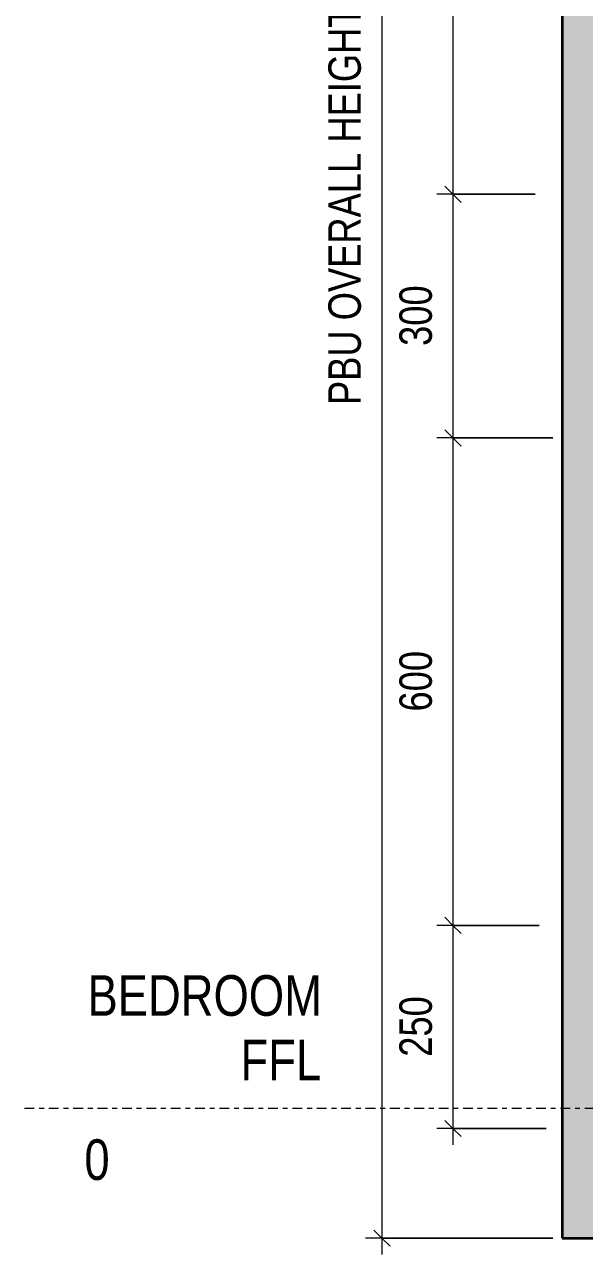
# Model space of a CAD drawing. Header units: millimetres. Extents: x -3813 to 49427, y -492 to 6205.
# Drawn here: x 10183 to 10872, y -180 to 1334 of the extents above; entities that cross this region are included whole.
import ezdxf

# ---------------------------------------------------------------- set-up
doc = ezdxf.new("R2010")
doc.units = ezdxf.units.MM
doc.linetypes.add('Centre', pattern=[30, 12, -6, 6, -6])
for name, color, linetype, lineweight in [('A-_ANOT----_D', 7, 'Continuous', 9), ('A-_ANOT----_D-20', 7, 'Continuous', 9), ('A-_FLORLEVL_E', 7, 'Continuous', 9), ('A-_WALL----_E', 1, 'Continuous', 18), ('A-_WALL----_H', 1, 'Continuous', 35)]:
    doc.layers.add(name, color=color, linetype=linetype, lineweight=lineweight)
doc.styles.add('Arial', font='arial.ttf', dxfattribs={"width": 0.8, "height": 50})
doc.styles.add('Arial_1', font='arial.ttf', dxfattribs={"width": 0.8, "height": 40})
doc.dimstyles.new('BSS_Diagonal_2_0mm_Arial_Left', dxfattribs={"dimscale": 304.8, "dimtxt": 40.810376, "dimasz": 0.065617, "dimexe": 0.065617, "dimexo": 0.065617, "dimgap": 0.045932, "dimtad": 1, "dimdec": 0, "dimzin": 0, "dimdsep": 46, "dimtxsty": 'Arial_1', "dimblk1": 'OBLIQUE', "dimblk2": 'OBLIQUE', "dimsah": 1, "dimcen": 0.09, "dimdle": 0.065617, "dimazin": 0, "dimtfac": 1, "dimtdec": 4, "dimtix": 1, "dimtmove": 0, "dimatfit": 3, "dimfxl": 1, "dimtvp": 1, "dimtolj": 1, "dimtzin": 0, "dimarcsym": 2})

# ---------------------------------------------------------------- blocks, each defined once
blk = doc.blocks.new('DIMBLOCK118-ELEVATION D')
at = {"layer": 'A-_ANOT----_D-20', "lineweight": 18}
for p, q in [((10710.572912, 2400), (10700.572912, 2410)), ((10710.572912, 2400), (10720.572912, 2390)), ((10710.572912, 1125), (10700.572912, 1135)), ((10710.572912, 1125), (10720.572912, 1115))]:
    blk.add_line(p, q, dxfattribs=at)
at = {"layer": 'A-_ANOT----_D-20'}
for p, q in [((10837.90025, 2400), (10690.572912, 2400)), ((10710.572912, 2400), (10710.572912, 1125)), ((10710.572912, 2400), (10837.90025, 2400)), ((10811.910336, 1125), (10690.572912, 1125)), ((10710.572912, 1125), (10811.910336, 1125))]:
    blk.add_line(p, q, dxfattribs=at)
at = {"layer": 'A-_ANOT----_D-20', "color": 0, "insert": (10644.643725, 1713.527549), "char_height": 40, "width": 117.533883, "attachment_point": 1, "rotation": 90, "line_spacing_factor": 0.941778, "style": 'Arial_1'}
blk.add_mtext('1275', dxfattribs=at)
blk = doc.blocks.new('_Oblique')
at = {"color": 0, "linetype": 'ByBlock', "lineweight": -2}
blk.add_line((-0.5, -0.5), (0.5, 0.5), dxfattribs=at)
blk = doc.blocks.new('DIMBLOCK119-ELEVATION D')
at = {"layer": 'A-_ANOT----_D-20'}
for p, q in [((10811.910336, 1125), (10690.572912, 1125)), ((10710.572912, 1125), (10710.572912, 825)), ((10710.572912, 1125), (10811.910336, 1125)), ((10833.591813, 825), (10690.572912, 825)), ((10710.572912, 825), (10833.591813, 825))]:
    blk.add_line(p, q, dxfattribs=at)
at = {"layer": 'A-_ANOT----_D-20', "lineweight": 18}
for p, q in [((10710.572912, 1125), (10700.572912, 1135)), ((10710.572912, 1125), (10720.572912, 1115)), ((10710.572912, 825), (10700.572912, 835)), ((10710.572912, 825), (10720.572912, 815))]:
    blk.add_line(p, q, dxfattribs=at)
at = {"layer": 'A-_ANOT----_D-20', "color": 0, "insert": (10644.643725, 938.270662), "char_height": 40, "width": 88.150412, "attachment_point": 1, "rotation": 90, "line_spacing_factor": 0.941778, "style": 'Arial_1'}
blk.add_mtext('300', dxfattribs=at)
blk = doc.blocks.new('DIMBLOCK120-ELEVATION D')
at = {"layer": 'A-_ANOT----_D-20', "lineweight": 18}
for p, q in [((10710.572912, 825), (10700.572912, 835)), ((10710.572912, 825), (10720.572912, 815)), ((10710.572912, 225), (10700.572912, 235)), ((10710.572912, 225), (10720.572912, 215))]:
    blk.add_line(p, q, dxfattribs=at)
at = {"layer": 'A-_ANOT----_D-20'}
for p, q in [((10833.591813, 825), (10690.572912, 825)), ((10710.572912, 825), (10710.572912, 225)), ((10710.572912, 825), (10833.591813, 825)), ((10816.845354, 225), (10690.572912, 225)), ((10710.572912, 225), (10816.845354, 225))]:
    blk.add_line(p, q, dxfattribs=at)
at = {"layer": 'A-_ANOT----_D-20', "color": 0, "insert": (10644.643725, 488.270662), "char_height": 40, "width": 88.150412, "attachment_point": 1, "rotation": 90, "line_spacing_factor": 0.941778, "style": 'Arial_1'}
blk.add_mtext('600', dxfattribs=at)
blk = doc.blocks.new('DIMBLOCK121-ELEVATION D')
at = {"layer": 'A-_ANOT----_D-20', "lineweight": 18}
for p, q in [((10710.572912, 225), (10700.572912, 235)), ((10710.572912, 225), (10720.572912, 215)), ((10710.572912, -25), (10700.572912, -15)), ((10710.572912, -25), (10720.572912, -35))]:
    blk.add_line(p, q, dxfattribs=at)
at = {"layer": 'A-_ANOT----_D-20'}
for p, q in [((10816.845354, 225), (10690.572912, 225)), ((10710.572912, 225), (10710.572912, -45)), ((10710.572912, 225), (10816.845354, 225)), ((10825.566896, -25), (10690.572912, -25)), ((10710.572912, -25), (10825.566896, -25))]:
    blk.add_line(p, q, dxfattribs=at)
at = {"layer": 'A-_ANOT----_D-20', "color": 0, "insert": (10644.643725, 63.270662), "char_height": 40, "width": 88.150412, "attachment_point": 1, "rotation": 90, "line_spacing_factor": 0.941778, "style": 'Arial_1'}
blk.add_mtext('250', dxfattribs=at)
blk = doc.blocks.new('DIMBLOCK122-ELEVATION D')
at = {"layer": 'A-_ANOT----_D-20'}
for p, q in [((10623.062768, 2515), (10623.062768, -180)), ((10825.085354, 2495), (10603.062768, 2495)), ((10623.062768, 2495), (10825.085354, 2495)), ((10833.591813, -160), (10603.062768, -160)), ((10623.062768, -160), (10833.591813, -160))]:
    blk.add_line(p, q, dxfattribs=at)
at = {"layer": 'A-_ANOT----_D-20', "lineweight": 18}
for p, q in [((10623.062768, 2495), (10613.062768, 2505)), ((10623.062768, 2495), (10633.062768, 2485)), ((10623.062768, -160), (10613.062768, -150)), ((10623.062768, -160), (10633.062768, -170))]:
    blk.add_line(p, q, dxfattribs=at)
at = {"layer": 'A-_ANOT----_D-20', "color": 0, "insert": (10557.133581, 865.503218), "char_height": 40, "width": 724.792278, "attachment_point": 1, "rotation": 90, "line_spacing_factor": 0.941778, "style": 'Arial_1'}
blk.add_mtext('PBU OVERALL HEIGHT: 2655', dxfattribs=at)

msp = doc.modelspace()

# ---------------------------------------------------------------- hatches: boundary and pattern name
at = {"layer": 'A-_WALL----_H', "lineweight": 18}
msp.add_hatch(color=256, dxfattribs=at).paths.add_polyline_path([(10845.1, -160), (10895.1, -160), (10895.1, 2435), (10845.1, 2435), (10845.1, 441.8)])

# ---------------------------------------------------------------- linework, layer by layer
at = {"layer": 'A-_FLORLEVL_E', "linetype": 'Centre'}
msp.add_line((10183, 0), (13315.9, 0), dxfattribs=at)
at = {"layer": 'A-_WALL----_E', "lineweight": 35}
for p, q in [((10845.1, 2435), (10845.1, -160)), ((10845.1, -160), (10895.1, -160))]:
    msp.add_line(p, q, dxfattribs=at)

# ---------------------------------------------------------------- texts
at = {"layer": 'A-_FLORLEVL_E', "char_height": 50, "attachment_point": 1, "style": 'Arial', "bg_fill": 3, "box_fill_scale": 1.25, "bg_fill_color": 9, "bg_fill_true_color": 13158600, "bg_fill_transparency": 0}
for s, insert, width in [('BEDROOM', (10260.5, 163.7), 347.612), ('0', (10256.7, -38.3), 37.198)]:
    msp.add_mtext(s, dxfattribs=dict(at, insert=insert, width=width))

# ---------------------------------------------------------------- dimensions: what is measured, and where the dimension line sits
at = {"layer": 'A-_ANOT----_D'}
for base, p1, p2, override, picture, middle in [((10710.6, 1125), (10857.9, 2400), (10831.9, 1125), {"dimpost": '<>', "dimfxl": 1275.264865}, 'DIMBLOCK118-ELEVATION D', (10676.1, 1762.5)), ((10710.6, 825), (10831.9, 1125), (10853.6, 825), {"dimpost": '<>', "dimfxl": 300.782457}, 'DIMBLOCK119-ELEVATION D', (10676.1, 975)), ((10710.6, 225), (10853.6, 825), (10836.8, 225), {"dimpost": '<>', "dimfxl": 600.233658}, 'DIMBLOCK120-ELEVATION D', (10676.1, 525)), ((10710.6, -25), (10836.8, 225), (10845.6, -25), {"dimpost": '<>', "dimfxl": 250.152084}, 'DIMBLOCK121-ELEVATION D', (10676.1, 100))]:
    dim = msp.add_linear_dim(base=base, p1=p1, p2=p2, angle=90, dimstyle='BSS_Diagonal_2_0mm_Arial_Left', override=override, dxfattribs=at)
    dim.commit()
    dim.dimension.update_dxf_attribs({"geometry": picture, "text_midpoint": middle})

# ---------------------------------------------------------------- next in the draw order: texts
at = {"layer": 'A-_FLORLEVL_E', "insert": (10448.9, 84.3), "char_height": 50, "width": 119.291, "attachment_point": 1, "style": 'Arial', "bg_fill": 3, "box_fill_scale": 1.25, "bg_fill_color": 9, "bg_fill_true_color": 13158600, "bg_fill_transparency": 0}
msp.add_mtext('FFL', dxfattribs=at)

# ---------------------------------------------------------------- next in the draw order: dimensions: what is measured, and where the dimension line sits
at = {"layer": 'A-_ANOT----_D'}
dim = msp.add_linear_dim(base=(10623.1, -160), p1=(10845.1, 2495), p2=(10853.6, -160), angle=90, dimstyle='BSS_Diagonal_2_0mm_Arial_Left', override={"dimpost": 'PBU OVERALL HEIGHT:<>', "dimfxl": 2655.013627}, dxfattribs=at)
dim.commit()
dim.dimension.update_dxf_attribs({"geometry": 'DIMBLOCK122-ELEVATION D', "text_midpoint": (10588.4, 1167.5)})

doc.saveas('drawing.dxf')
